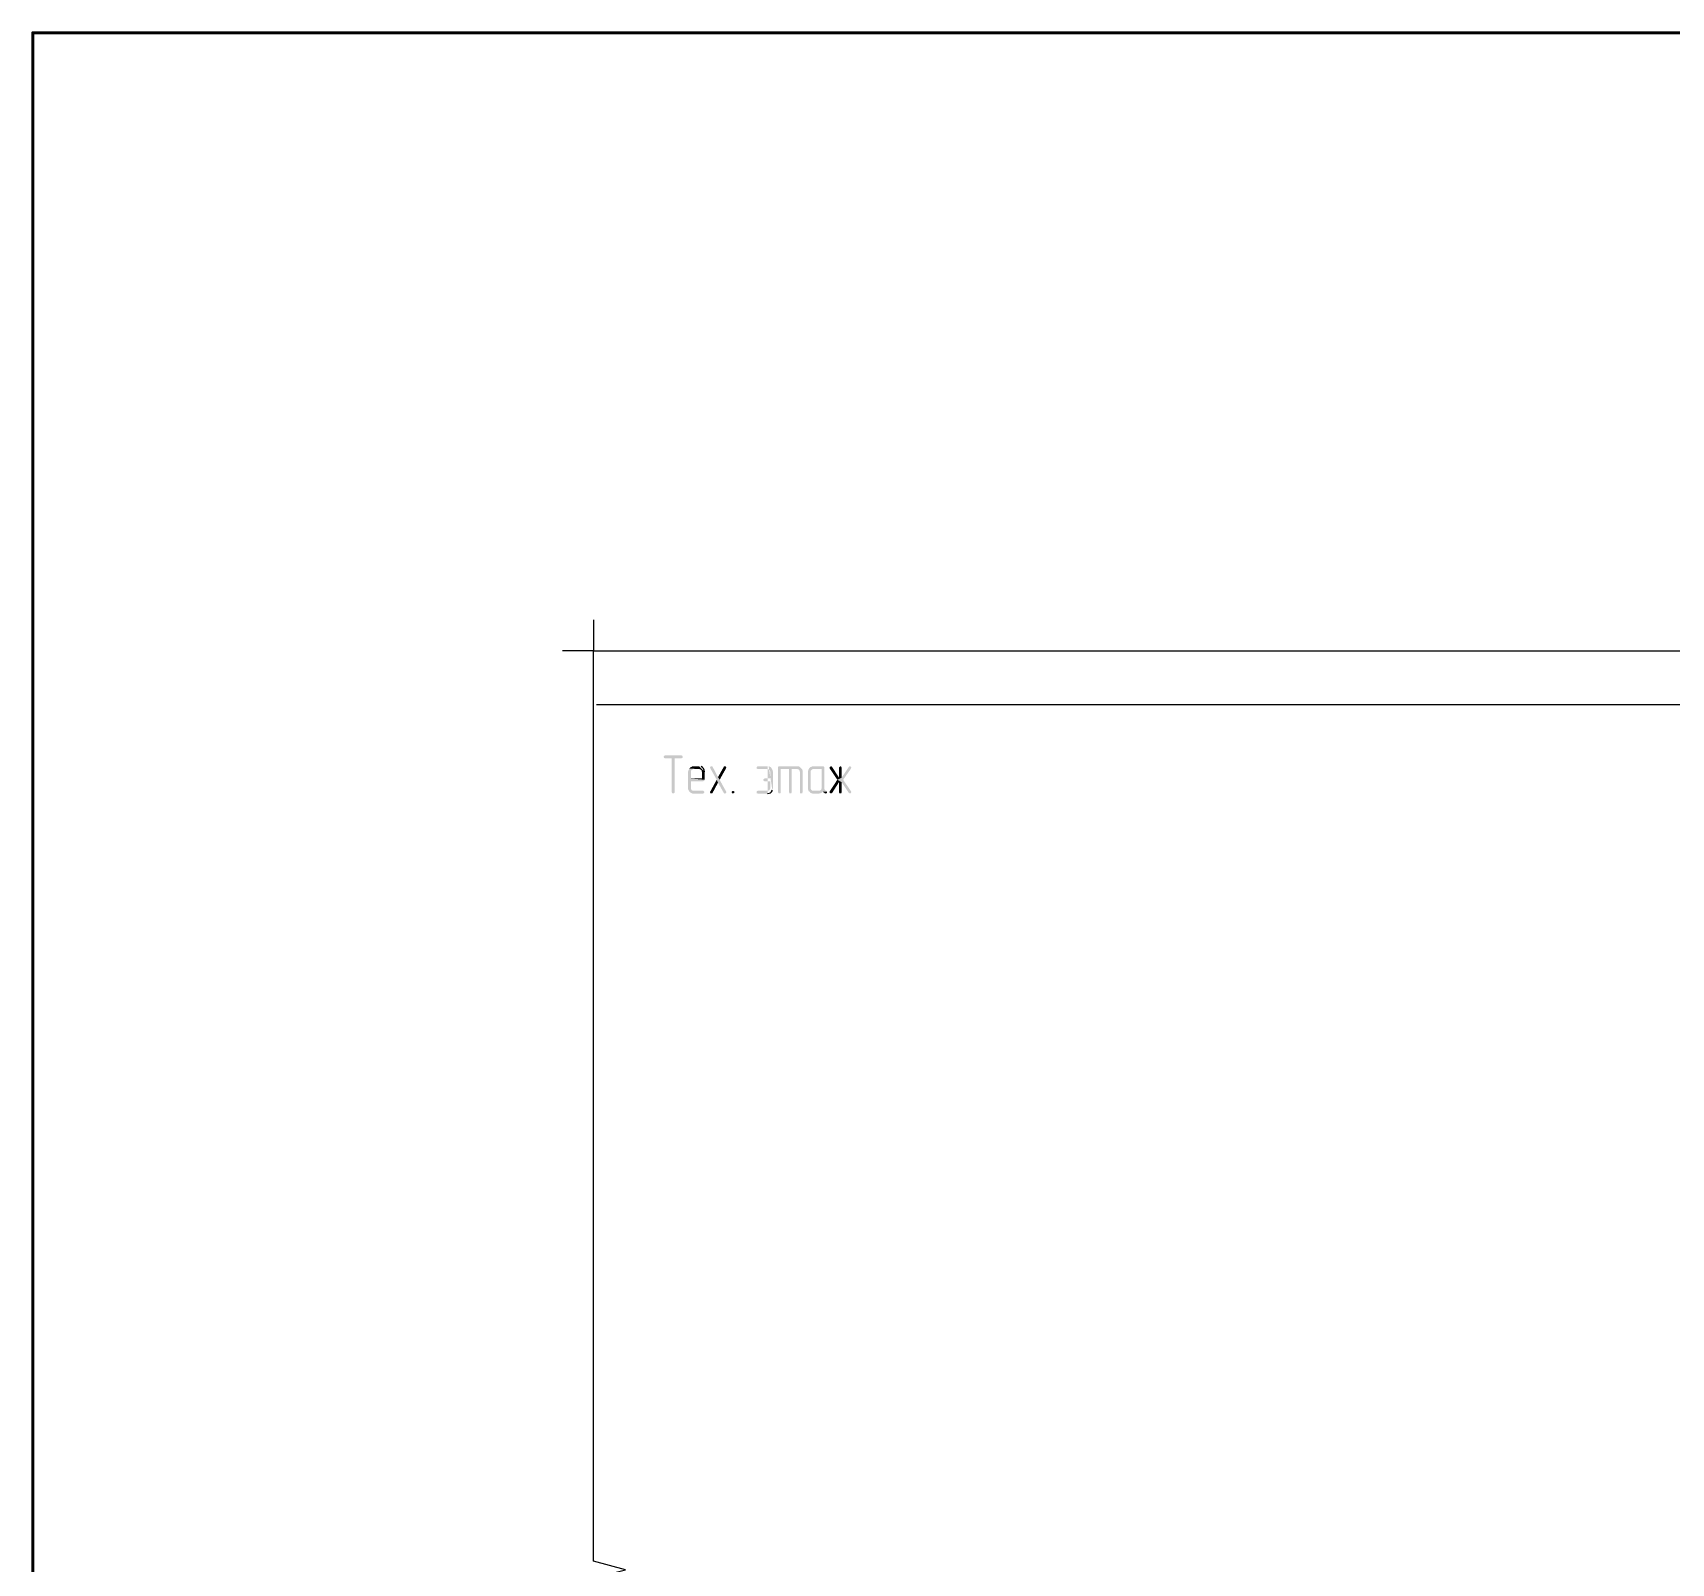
# Model space of a CAD drawing. Header units: millimetres. Extents: x -211 to 10565, y -2293 to 2244.
# Drawn here: x 4484.7 to 4613.6, y -200.9 to -80.6 of the extents above; entities that cross this region are included whole.
import ezdxf

# ---------------------------------------------------------------- set-up
doc = ezdxf.new("R2010")
doc.units = ezdxf.units.MM
doc.layers.add('PDF _Геометрия', color=7, linetype='Continuous')
doc.layers.add('PDF _Сплошная заливка', color=7, linetype='Continuous')

msp = doc.modelspace()

# ---------------------------------------------------------------- hatches: boundary and pattern name
at = {"layer": 'PDF _Сплошная заливка', "transparency": 33554559}
for points in [[(4535.74, -137.41), (4534.45, -137.41), (4534.45, -137.43), (4534.37, -137.45), (4534.35, -137.53), (4534.37, -137.6), (4534.45, -137.64), (4534.98, -137.64), (4534.98, -140.3), (4535.03, -140.39), (4535.09, -140.41), (4535.17, -140.39), (4535.22, -140.3), (4535.22, -137.64), (4535.74, -137.64), (4535.83, -137.6), (4535.85, -137.53), (4535.81, -137.45)], [(4536.36, -138.46), (4536.32, -138.55), (4536.29, -138.61), (4536.27, -138.7), (4536.27, -140.07), (4536.32, -140.16), (4536.34, -140.22), (4536.46, -140.35), (4536.53, -140.37), (4536.61, -140.41), (4537.46, -140.41), (4537.52, -140.37), (4537.56, -140.3), (4537.52, -140.24), (4537.46, -140.2), (4536.7, -140.2), (4536.61, -140.18), (4536.55, -140.14), (4536.51, -140.07), (4536.49, -139.99), (4536.49, -139.46), (4537.46, -139.46), (4537.48, -139.44), (4537.54, -139.42), (4537.56, -139.33), (4536.49, -139.23), (4536.49, -138.7), (4536.51, -138.61), (4536.55, -138.55), (4536.61, -138.51), (4536.7, -138.48), (4537.14, -138.48)], [(4538.09, -138.27), (4538.03, -138.29), (4537.99, -138.38), (4538.01, -138.42), (4538.52, -139.33), (4538.62, -139.56), (4539.07, -140.35), (4539.09, -140.39), (4539.15, -140.41), (4539.17, -140.41), (4539.24, -140.39), (4539.28, -140.3), (4539.26, -140.26), (4538.75, -139.33), (4538.62, -139.12), (4538.2, -138.32), (4538.18, -138.29)], [(4539.17, -138.27), (4539.11, -138.27), (4539.07, -138.32), (4538.62, -139.12), (4538.75, -139.33), (4539.26, -138.42), (4539.28, -138.38), (4539.24, -138.29)], [(4544.84, -138.27), (4543.43, -138.27), (4543.36, -138.29), (4543.34, -138.38), (4543.34, -140.3), (4543.38, -140.39), (4543.45, -140.41), (4543.53, -140.39), (4543.55, -140.3), (4543.55, -138.48), (4544.84, -138.48), (4545.2, -138.46), (4545.08, -138.34), (4545.01, -138.29), (4544.93, -138.27)], [(4544.42, -138.48), (4544.21, -138.48), (4544.21, -140.3), (4544.23, -140.39), (4544.31, -140.41), (4544.38, -140.39), (4544.42, -140.3)], [(4545.2, -138.46), (4544.84, -138.48), (4544.93, -138.51), (4544.99, -138.55), (4545.03, -138.61), (4545.06, -138.7), (4545.06, -140.3), (4545.08, -140.39), (4545.16, -140.41), (4545.25, -140.39), (4545.27, -140.3), (4545.27, -138.61), (4545.25, -138.53)], [(4545.77, -138.46), (4545.73, -138.55), (4545.71, -138.61), (4545.69, -138.7), (4545.69, -140.07), (4545.73, -140.16), (4545.75, -140.22), (4545.82, -140.28), (4545.88, -140.35), (4545.94, -140.37), (4546.03, -140.41), (4546.58, -140.41), (4546.66, -140.39), (4546.73, -140.37), (4546.81, -140.33), (4546.87, -140.26), (4547.19, -140.26), (4547.13, -140.2), (4546.11, -140.2), (4546.03, -140.18), (4545.97, -140.14), (4545.92, -140.07), (4545.9, -139.99), (4545.9, -138.7), (4545.92, -138.61), (4545.97, -138.55), (4546.03, -138.51), (4546.11, -138.48), (4546.77, -138.48)], [(4546.87, -138.27), (4546.03, -138.27), (4545.94, -138.32), (4545.88, -138.34), (4545.82, -138.4), (4545.77, -138.46), (4546.77, -138.48), (4546.77, -139.99), (4546.75, -140.07), (4546.71, -140.14), (4546.62, -140.18), (4546.56, -140.2), (4546.11, -140.2), (4547.13, -140.2), (4547.07, -140.18), (4547.02, -140.11), (4546.98, -140.07), (4546.98, -138.36), (4546.94, -138.29)], [(4547.51, -138.27), (4547.49, -138.27), (4547.43, -138.32), (4547.38, -138.38), (4547.38, -138.4), (4547.4, -138.44), (4548, -139.33), (4548.34, -139.16), (4548.12, -139.14), (4547.59, -138.32), (4547.57, -138.29)], [(4548.99, -138.27), (4548.93, -138.29), (4548.91, -138.32), (4548.34, -139.16), (4548, -139.33), (4548.34, -139.52), (4548.91, -140.37), (4548.99, -140.41), (4549.05, -140.39), (4549.1, -140.3), (4549.1, -140.28), (4549.08, -140.24), (4548.46, -139.33), (4549.08, -138.44), (4549.1, -138.38), (4549.05, -138.29)], [(4548.23, -138.27), (4548.17, -138.32), (4548.12, -138.38), (4548.12, -139.14), (4548.34, -139.16), (4548.34, -138.38), (4548.31, -138.29)], [(4538.52, -139.33), (4538.01, -140.26), (4537.99, -140.3), (4538.03, -140.39), (4538.09, -140.41), (4538.16, -140.39), (4538.2, -140.35), (4538.62, -139.56)], [(4539.81, -140.2), (4539.89, -140.24), (4539.91, -140.3), (4539.89, -140.37), (4539.81, -140.41), (4539.72, -140.39), (4539.7, -140.3), (4539.72, -140.24)], [(4547.19, -140.26), (4546.87, -140.26), (4546.9, -140.3), (4546.96, -140.35), (4546.98, -140.37), (4547.07, -140.41), (4547.09, -140.41), (4547.17, -140.39), (4547.19, -140.3)], [(4548, -139.33), (4547.4, -140.24), (4547.38, -140.3), (4547.43, -140.37), (4547.49, -140.41), (4547.55, -140.39), (4547.59, -140.37), (4548.12, -139.54), (4548.34, -139.52)], [(4548.34, -139.52), (4548.12, -139.54), (4548.12, -140.3), (4548.17, -140.39), (4548.23, -140.41), (4548.31, -140.39), (4548.34, -140.3)]]:
    msp.add_hatch(color=256, dxfattribs=at).paths.add_polyline_path(points)
h = msp.add_hatch(color=256, dxfattribs=at)
h.paths.add_polyline_path([(4537.14, -138.27), (4536.61, -138.27), (4536.53, -138.32), (4536.46, -138.34), (4536.4, -138.4), (4536.36, -138.46), (4537.14, -138.48), (4537.2, -138.51), (4537.29, -138.55), (4537.33, -138.61), (4537.35, -138.7), (4537.35, -139.23), (4536.49, -139.23), (4537.56, -139.33), (4537.56, -138.7)], flags=0)
h.paths.add_polyline_path([(4537.29, -138.29), (4537.23, -138.27)], flags=0)
h = msp.add_hatch(color=256, dxfattribs=at)
h.paths.add_polyline_path([(4542.52, -138.27), (4541.75, -138.27), (4541.67, -138.32), (4541.65, -138.38), (4541.67, -138.46), (4541.75, -138.48), (4542.52, -138.48), (4542.58, -138.51), (4542.66, -138.55), (4542.71, -138.61), (4542.73, -138.7), (4542.73, -139.23), (4542.28, -139.23), (4542.22, -139.27), (4542.18, -139.33), (4542.22, -139.42), (4542.28, -139.46), (4542.73, -139.46), (4542.73, -139.99), (4542.71, -140.07), (4542.66, -140.14), (4542.58, -140.18), (4542.52, -140.2), (4541.75, -140.2), (4541.67, -140.24), (4541.65, -140.3), (4541.67, -140.39), (4541.75, -140.41), (4542.52, -140.41)], flags=0)
h.paths.add_polyline_path([(4542.9, -140.16), (4542.94, -139.99), (4542.94, -138.7), (4542.9, -138.53), (4542.81, -138.4), (4542.75, -138.34), (4542.66, -138.29), (4542.6, -138.27)], flags=0)

# ---------------------------------------------------------------- linework, layer by layer
at = {"layer": 'PDF _Геометрия', "lineweight": 50}
msp.add_lwpolyline([(4484.75, -367.5), (4484.75, -80.59), (4879.81, -80.59), (4879.81, -367.5)], close=True, dxfattribs=at)
at = {"layer": 'PDF _Геометрия', "lineweight": 25}
for points in [[(4528.83, -203.81), (4830.76, -203.81), (4830.76, -275.73), (4668.44, -275.73), (4667.76, -278.23), (4666.54, -273.23), (4665.8, -275.73), (4528.83, -275.73), (4528.83, -203.43), (4526.33, -202.69), (4531.34, -201.46), (4528.83, -200.78), (4528.83, -129.2), (4665.86, -129.2), (4666.54, -126.68), (4667.76, -131.69), (4668.51, -129.2), (4830.76, -129.2), (4830.76, -201.16), (4833.28, -201.86), (4828.29, -203.07), (4830.76, -203.81)], [(4528.83, -126.76), (4528.83, -129.2), (4526.39, -129.2)], [(4637.34, -133.45), (4529.06, -133.45)]]:
    msp.add_lwpolyline(points, dxfattribs=at)
for points in [[(4537.56, -138.7), (4537.54, -138.53), (4537.46, -138.35), (4537.29, -138.29)], [(4542.52, -140.41), (4542.73, -140.41), (4542.8, -140.32), (4542.9, -140.16)]]:
    msp.add_open_spline(points, degree=3, dxfattribs=at)

doc.saveas('drawing.dxf')
